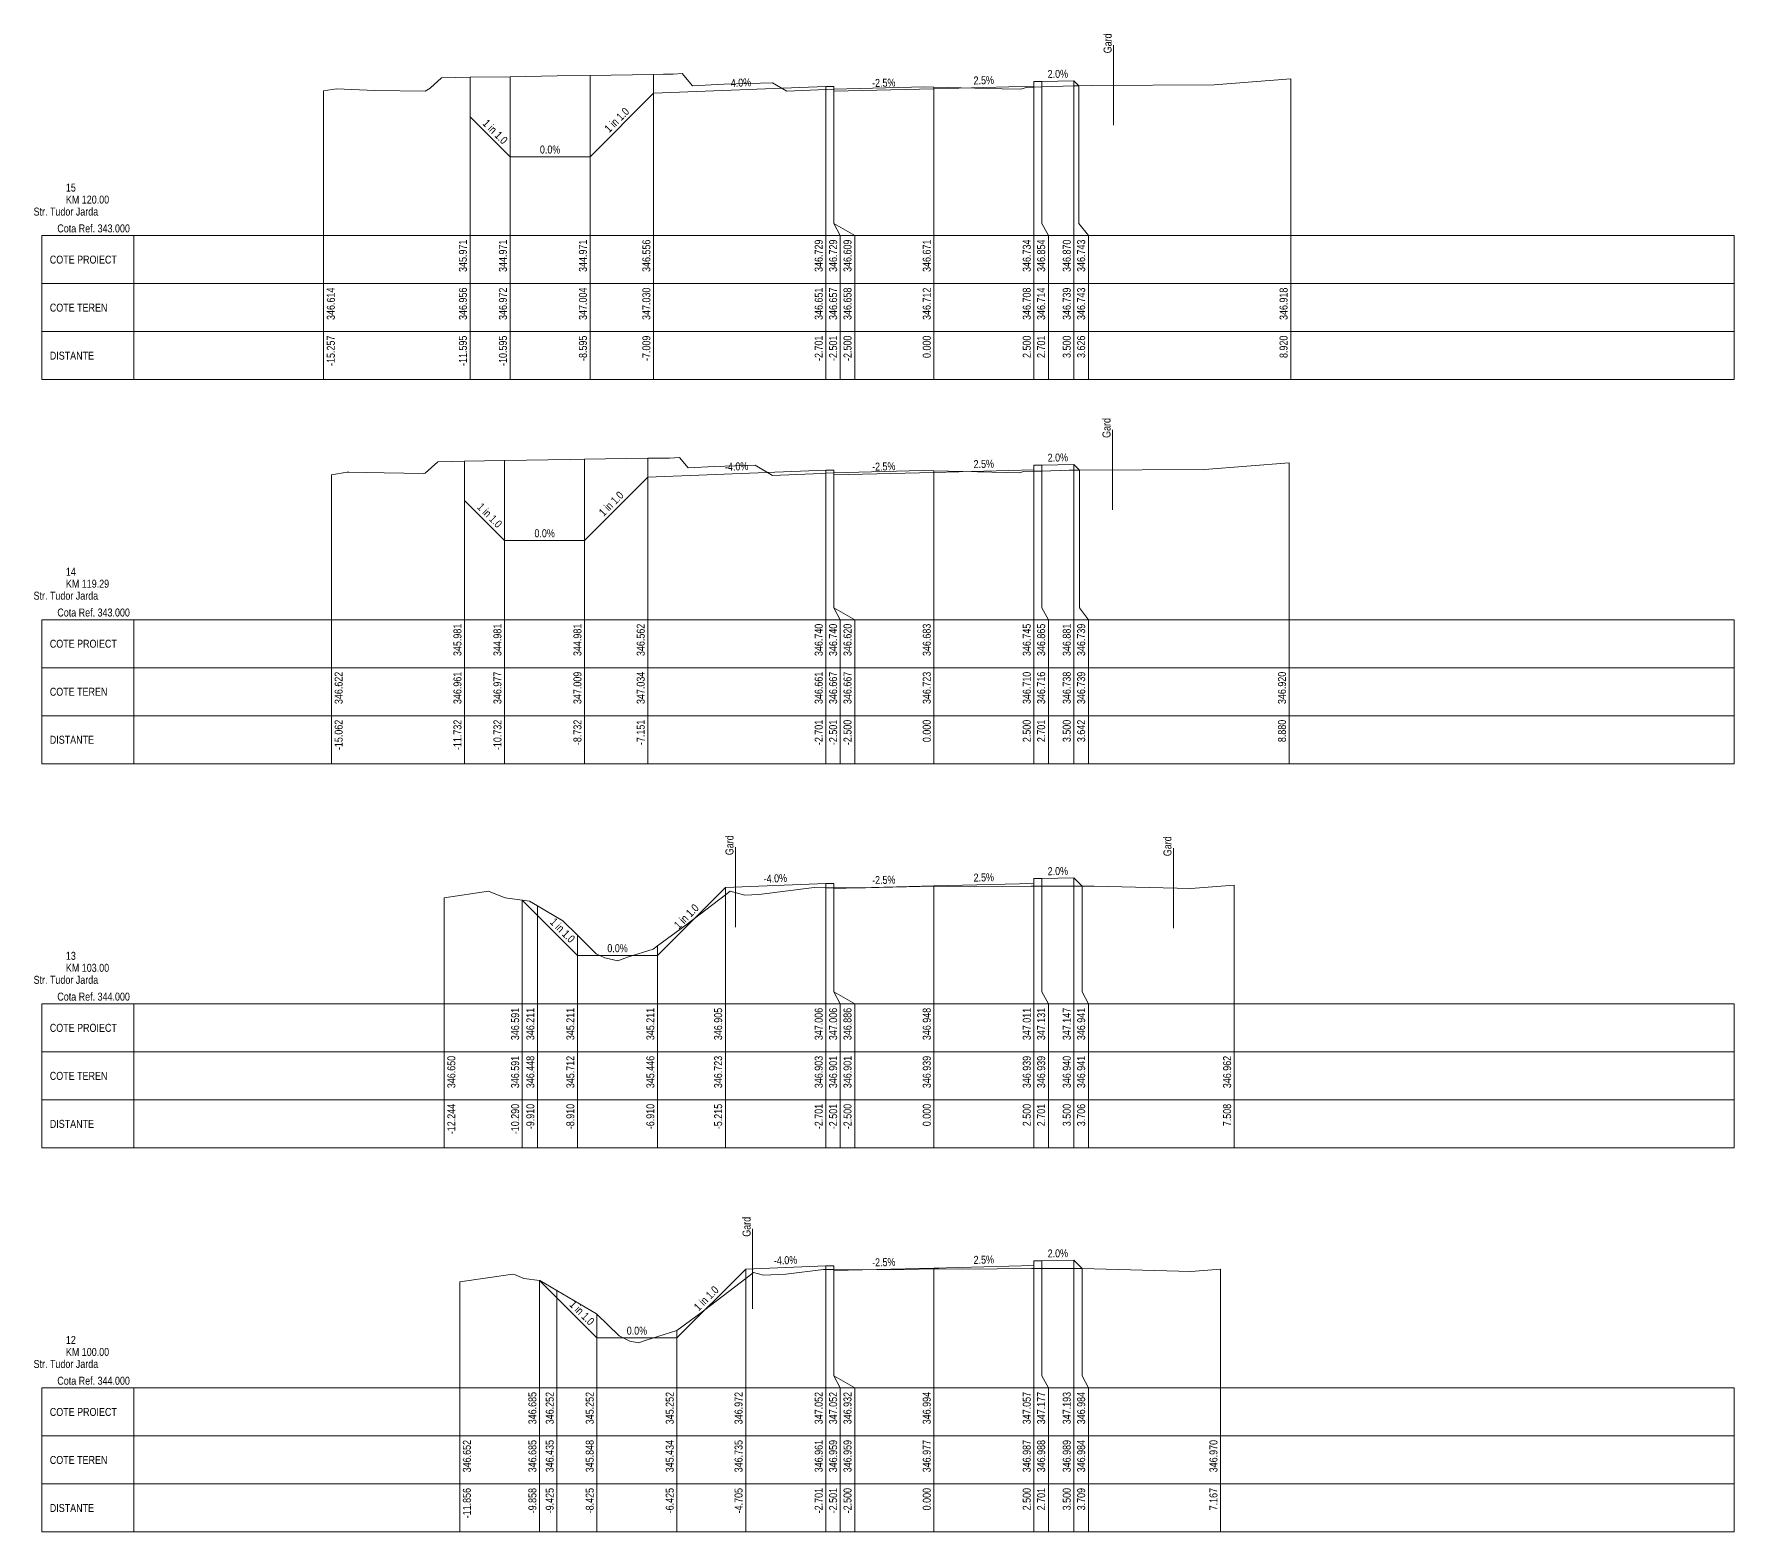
# Model space of a CAD drawing. Extents: x 1 to 634, y 0 to 594.
# Drawn here: x 0.5 to 43, y 106.6 to 144.04 of the extents above; entities that cross this region are included whole.
import ezdxf
from ezdxf.enums import TextEntityAlignment as Align

# ---------------------------------------------------------------- set-up
doc = ezdxf.new("R2010")
doc.units = 0
doc.header["$MEASUREMENT"] = 0
doc.layers.add('ARD-No Plot', color=1, linetype='Continuous', lineweight=0, plot=False)
for name, color, linetype, lineweight in [('DESIGN-TEXT', 7, 'Continuous', 0), ('EXISTING-TEXT', 7, 'Continuous', 0), ('LINES', 7, 'Continuous', 0), ('Text', 7, 'Continuous', 0), ('X-RL', 7, 'Continuous', 0), ('XPLOT-DESIGN', 5, 'Continuous', 0), ('XPLOT-EXISTING', 3, 'Continuous', 0), ('XPLOT-GRADE', 7, 'Continuous', 0), ('XPLOT-KM', 7, 'Continuous', 0), ('XPLOT-TITLE', 7, 'Continuous', 0)]:
    doc.layers.add(name, color=color, linetype=linetype, lineweight=lineweight)
doc.styles.add('$0$$0$Arial', font='arial.ttf', dxfattribs={"width": 0.8})

msp = doc.modelspace()

# ---------------------------------------------------------------- linework, layer by layer
at = {"layer": 'LINES'}
for p, q in [((27.491, 143.756), (27.491, 141.756)), ((11.405, 139.3), (11.405, 142.956)), ((11.405, 139.3), (11.405, 142.956)), ((11.405, 139.3), (11.405, 142.956)), ((12.405, 139.3), (12.405, 142.972)), ((12.405, 139.3), (12.405, 142.972)), ((12.405, 139.3), (12.405, 142.972)), ((14.405, 139.3), (14.405, 143.004)), ((14.405, 139.3), (14.405, 143.004)), ((14.405, 139.3), (14.405, 143.004)), ((15.991, 139.3), (15.991, 143.03)), ((15.991, 139.3), (15.991, 143.03)), ((15.991, 139.3), (15.991, 143.03)), ((25.701, 139.3), (25.701, 142.854)), ((25.701, 139.3), (25.701, 142.854)), ((25.701, 139.3), (25.701, 142.854)), ((26.5, 139.3), (26.5, 142.87)), ((26.5, 139.3), (26.5, 142.87)), ((26.5, 139.3), (26.5, 142.87)), ((31.92, 139.3), (31.92, 142.918)), ((31.92, 139.3), (31.92, 142.918)), ((7.743, 139.3), (7.743, 142.614)), ((7.743, 139.3), (7.743, 142.614)), ((20.299, 139.3), (20.299, 142.729)), ((20.299, 139.3), (20.299, 142.729)), ((20.299, 139.3), (20.299, 142.729)), ((20.499, 139.3), (20.499, 142.729)), ((20.499, 139.3), (20.499, 142.729)), ((20.499, 139.3), (20.499, 142.729)), ((20.5, 139.3), (20.5, 142.658)), ((20.5, 139.3), (20.5, 142.658)), ((20.5, 139.3), (20.5, 142.658)), ((23, 139.3), (23, 142.712)), ((23, 139.3), (23, 142.712)), ((23, 139.3), (23, 142.712)), ((25.5, 139.3), (25.5, 142.734)), ((25.5, 139.3), (25.5, 142.734)), ((25.5, 139.3), (25.5, 142.734)), ((26.626, 139.3), (26.626, 142.743)), ((26.626, 139.3), (26.626, 142.743)), ((26.626, 139.3), (26.626, 142.743)), ((0.698, 137.8), (0.698, 139)), ((0.698, 139), (3, 139)), ((3, 135.4), (3, 139)), ((3, 139), (43, 139)), ((7.743, 139), (7.743, 139.3)), ((7.743, 139), (7.743, 139.3)), ((7.743, 135.4), (7.743, 139)), ((7.743, 135.4), (7.743, 139)), ((11.405, 139), (11.405, 139.3)), ((11.405, 139), (11.405, 139.3)), ((11.405, 139), (11.405, 139.3)), ((11.405, 135.4), (11.405, 139)), ((11.405, 135.4), (11.405, 139)), ((11.405, 135.4), (11.405, 139)), ((12.405, 139), (12.405, 139.3)), ((12.405, 139), (12.405, 139.3)), ((12.405, 139), (12.405, 139.3)), ((12.405, 135.4), (12.405, 139)), ((12.405, 135.4), (12.405, 139)), ((12.405, 135.4), (12.405, 139)), ((14.405, 139), (14.405, 139.3)), ((14.405, 139), (14.405, 139.3)), ((14.405, 139), (14.405, 139.3)), ((14.405, 135.4), (14.405, 139)), ((14.405, 135.4), (14.405, 139)), ((14.405, 135.4), (14.405, 139)), ((15.991, 139), (15.991, 139.3)), ((15.991, 139), (15.991, 139.3)), ((15.991, 139), (15.991, 139.3)), ((15.991, 135.4), (15.991, 139)), ((15.991, 135.4), (15.991, 139)), ((15.991, 135.4), (15.991, 139)), ((20.299, 139), (20.299, 139.3)), ((20.299, 139), (20.299, 139.3)), ((20.299, 139), (20.299, 139.3)), ((20.299, 135.4), (20.299, 139)), ((20.299, 135.4), (20.299, 139)), ((20.299, 135.4), (20.299, 139)), ((20.659, 139), (20.499, 139.3)), ((20.659, 139), (20.499, 139.3)), ((20.659, 139), (20.499, 139.3)), ((21.019, 139), (20.5, 139.3)), ((21.019, 139), (20.5, 139.3)), ((21.019, 139), (20.5, 139.3)), ((20.659, 135.4), (20.659, 139)), ((20.659, 135.4), (20.659, 139)), ((20.659, 135.4), (20.659, 139)), ((21.019, 135.4), (21.019, 139)), ((21.019, 135.4), (21.019, 139)), ((21.019, 135.4), (21.019, 139)), ((23, 139), (23, 139.3)), ((23, 139), (23, 139.3)), ((23, 139), (23, 139.3)), ((23, 135.4), (23, 139)), ((23, 135.4), (23, 139)), ((23, 135.4), (23, 139)), ((25.5, 139), (25.5, 139.3)), ((25.5, 139), (25.5, 139.3)), ((25.5, 139), (25.5, 139.3)), ((25.5, 135.4), (25.5, 139)), ((25.5, 135.4), (25.5, 139)), ((25.5, 135.4), (25.5, 139)), ((25.86, 139), (25.701, 139.3)), ((25.86, 139), (25.701, 139.3)), ((25.86, 139), (25.701, 139.3)), ((25.86, 135.4), (25.86, 139)), ((25.86, 135.4), (25.86, 139)), ((25.86, 135.4), (25.86, 139)), ((26.5, 139), (26.5, 139.3)), ((26.5, 139), (26.5, 139.3)), ((26.5, 139), (26.5, 139.3)), ((26.5, 135.4), (26.5, 139)), ((26.5, 135.4), (26.5, 139)), ((26.5, 135.4), (26.5, 139)), ((26.86, 139), (26.626, 139.3)), ((26.86, 139), (26.626, 139.3)), ((26.86, 139), (26.626, 139.3)), ((26.86, 135.4), (26.86, 139)), ((26.86, 135.4), (26.86, 139)), ((26.86, 135.4), (26.86, 139)), ((31.92, 139), (31.92, 139.3)), ((31.92, 139), (31.92, 139.3)), ((31.92, 135.4), (31.92, 139)), ((31.92, 135.4), (31.92, 139)), ((43, 135.4), (43, 139)), ((0.698, 136.6), (0.698, 137.8)), ((0.698, 137.8), (3, 137.8)), ((3, 137.8), (0.698, 137.8)), ((3, 137.8), (43, 137.8)), ((0.698, 135.4), (0.698, 136.6)), ((0.698, 136.6), (3, 136.6)), ((3, 136.6), (0.698, 136.6)), ((3, 136.6), (43, 136.6)), ((3, 135.4), (0.698, 135.4)), ((3, 135.4), (43, 135.4)), ((27.464, 134.144), (27.464, 132.144)), ((7.938, 129.7), (7.938, 133.022)), ((7.938, 129.7), (7.938, 133.022)), ((11.268, 129.7), (11.268, 133.361)), ((11.268, 129.7), (11.268, 133.361)), ((11.268, 129.7), (11.268, 133.361)), ((12.268, 129.7), (12.268, 133.377)), ((12.268, 129.7), (12.268, 133.377)), ((12.268, 129.7), (12.268, 133.377)), ((14.268, 129.7), (14.268, 133.409)), ((14.268, 129.7), (14.268, 133.409)), ((14.268, 129.7), (14.268, 133.409)), ((15.849, 129.7), (15.849, 133.434)), ((15.849, 129.7), (15.849, 133.434)), ((15.849, 129.7), (15.849, 133.434)), ((20.299, 129.7), (20.299, 133.14)), ((20.299, 129.7), (20.299, 133.14)), ((20.299, 129.7), (20.299, 133.14)), ((20.499, 129.7), (20.499, 133.14)), ((20.499, 129.7), (20.499, 133.14)), ((20.499, 129.7), (20.499, 133.14)), ((20.5, 129.7), (20.5, 133.067)), ((20.5, 129.7), (20.5, 133.067)), ((20.5, 129.7), (20.5, 133.067)), ((23, 129.7), (23, 133.123)), ((23, 129.7), (23, 133.123)), ((23, 129.7), (23, 133.123)), ((25.5, 129.7), (25.5, 133.145)), ((25.5, 129.7), (25.5, 133.145)), ((25.5, 129.7), (25.5, 133.145)), ((25.701, 129.7), (25.701, 133.265)), ((25.701, 129.7), (25.701, 133.265)), ((25.701, 129.7), (25.701, 133.265)), ((26.5, 129.7), (26.5, 133.281)), ((26.5, 129.7), (26.5, 133.281)), ((26.5, 129.7), (26.5, 133.281)), ((26.642, 129.7), (26.642, 133.139)), ((26.642, 129.7), (26.642, 133.139)), ((26.642, 129.7), (26.642, 133.139)), ((31.88, 129.7), (31.88, 133.32)), ((31.88, 129.7), (31.88, 133.32)), ((7.938, 129.4), (7.938, 129.7)), ((7.938, 129.4), (7.938, 129.7)), ((11.268, 129.4), (11.268, 129.7)), ((11.268, 129.4), (11.268, 129.7)), ((11.268, 129.4), (11.268, 129.7)), ((12.268, 129.4), (12.268, 129.7)), ((12.268, 129.4), (12.268, 129.7)), ((12.268, 129.4), (12.268, 129.7)), ((14.268, 129.4), (14.268, 129.7)), ((14.268, 129.4), (14.268, 129.7)), ((14.268, 129.4), (14.268, 129.7)), ((15.849, 129.4), (15.849, 129.7)), ((15.849, 129.4), (15.849, 129.7)), ((15.849, 129.4), (15.849, 129.7)), ((20.299, 129.4), (20.299, 129.7)), ((20.299, 129.4), (20.299, 129.7)), ((20.299, 129.4), (20.299, 129.7)), ((20.659, 129.4), (20.499, 129.7)), ((20.659, 129.4), (20.499, 129.7)), ((20.659, 129.4), (20.499, 129.7)), ((21.019, 129.4), (20.5, 129.7)), ((21.019, 129.4), (20.5, 129.7)), ((21.019, 129.4), (20.5, 129.7)), ((23, 129.4), (23, 129.7)), ((23, 129.4), (23, 129.7)), ((23, 129.4), (23, 129.7)), ((25.5, 129.4), (25.5, 129.7)), ((25.5, 129.4), (25.5, 129.7)), ((25.5, 129.4), (25.5, 129.7)), ((25.86, 129.4), (25.701, 129.7)), ((25.86, 129.4), (25.701, 129.7)), ((25.86, 129.4), (25.701, 129.7)), ((26.5, 129.4), (26.5, 129.7)), ((26.5, 129.4), (26.5, 129.7)), ((26.5, 129.4), (26.5, 129.7)), ((26.86, 129.4), (26.642, 129.7)), ((26.86, 129.4), (26.642, 129.7)), ((26.86, 129.4), (26.642, 129.7)), ((31.88, 129.4), (31.88, 129.7)), ((31.88, 129.4), (31.88, 129.7)), ((0.698, 128.2), (0.698, 129.4)), ((0.698, 129.4), (3, 129.4)), ((3, 125.8), (3, 129.4)), ((3, 129.4), (43, 129.4)), ((7.938, 125.8), (7.938, 129.4)), ((7.938, 125.8), (7.938, 129.4)), ((11.268, 125.8), (11.268, 129.4)), ((11.268, 125.8), (11.268, 129.4)), ((11.268, 125.8), (11.268, 129.4)), ((12.268, 125.8), (12.268, 129.4)), ((12.268, 125.8), (12.268, 129.4)), ((12.268, 125.8), (12.268, 129.4)), ((14.268, 125.8), (14.268, 129.4)), ((14.268, 125.8), (14.268, 129.4)), ((14.268, 125.8), (14.268, 129.4)), ((15.849, 125.8), (15.849, 129.4)), ((15.849, 125.8), (15.849, 129.4)), ((15.849, 125.8), (15.849, 129.4)), ((20.299, 125.8), (20.299, 129.4)), ((20.299, 125.8), (20.299, 129.4)), ((20.299, 125.8), (20.299, 129.4)), ((20.659, 125.8), (20.659, 129.4)), ((20.659, 125.8), (20.659, 129.4)), ((20.659, 125.8), (20.659, 129.4)), ((21.019, 125.8), (21.019, 129.4)), ((21.019, 125.8), (21.019, 129.4)), ((21.019, 125.8), (21.019, 129.4)), ((23, 125.8), (23, 129.4)), ((23, 125.8), (23, 129.4)), ((23, 125.8), (23, 129.4)), ((25.5, 125.8), (25.5, 129.4)), ((25.5, 125.8), (25.5, 129.4)), ((25.5, 125.8), (25.5, 129.4)), ((25.86, 125.8), (25.86, 129.4)), ((25.86, 125.8), (25.86, 129.4)), ((25.86, 125.8), (25.86, 129.4)), ((26.5, 125.8), (26.5, 129.4)), ((26.5, 125.8), (26.5, 129.4)), ((26.5, 125.8), (26.5, 129.4)), ((26.86, 125.8), (26.86, 129.4)), ((26.86, 125.8), (26.86, 129.4)), ((26.86, 125.8), (26.86, 129.4)), ((31.88, 125.8), (31.88, 129.4)), ((31.88, 125.8), (31.88, 129.4)), ((43, 125.8), (43, 129.4)), ((0.698, 127), (0.698, 128.2)), ((0.698, 128.2), (3, 128.2)), ((3, 128.2), (0.698, 128.2)), ((3, 128.2), (43, 128.2)), ((0.698, 125.8), (0.698, 127)), ((0.698, 127), (3, 127)), ((3, 127), (0.698, 127)), ((3, 127), (43, 127)), ((3, 125.8), (0.698, 125.8)), ((3, 125.8), (43, 125.8)), ((18.038, 123.715), (18.038, 121.715)), ((28.986, 123.69), (28.986, 121.69)), ((25.701, 120.1), (25.701, 122.931)), ((25.701, 120.1), (25.701, 122.931)), ((25.701, 120.1), (25.701, 122.931)), ((26.5, 120.1), (26.5, 122.947)), ((26.5, 120.1), (26.5, 122.947)), ((26.5, 120.1), (26.5, 122.947)), ((10.756, 120.1), (10.756, 122.45)), ((10.756, 120.1), (10.756, 122.45)), ((17.785, 120.1), (17.785, 122.705)), ((17.785, 120.1), (17.785, 122.705)), ((17.785, 120.1), (17.785, 122.705)), ((20.299, 120.1), (20.299, 122.806)), ((20.299, 120.1), (20.299, 122.806)), ((20.299, 120.1), (20.299, 122.806)), ((20.499, 120.1), (20.499, 122.806)), ((20.499, 120.1), (20.499, 122.806)), ((20.499, 120.1), (20.499, 122.806)), ((20.5, 120.1), (20.5, 122.701)), ((20.5, 120.1), (20.5, 122.701)), ((20.5, 120.1), (20.5, 122.701)), ((23, 120.1), (23, 122.748)), ((23, 120.1), (23, 122.748)), ((23, 120.1), (23, 122.748)), ((25.5, 120.1), (25.5, 122.811)), ((25.5, 120.1), (25.5, 122.811)), ((25.5, 120.1), (25.5, 122.811)), ((26.706, 120.1), (26.706, 122.741)), ((26.706, 120.1), (26.706, 122.741)), ((26.706, 120.1), (26.706, 122.741)), ((30.508, 120.1), (30.508, 122.762)), ((30.508, 120.1), (30.508, 122.762)), ((12.71, 120.1), (12.71, 122.391)), ((12.71, 120.1), (12.71, 122.391)), ((12.71, 120.1), (12.71, 122.391)), ((13.09, 120.1), (13.09, 122.248)), ((13.09, 120.1), (13.09, 122.248)), ((13.09, 120.1), (13.09, 122.248)), ((14.09, 120.1), (14.09, 121.512)), ((14.09, 120.1), (14.09, 121.512)), ((14.09, 120.1), (14.09, 121.512)), ((16.09, 120.1), (16.09, 121.246)), ((16.09, 120.1), (16.09, 121.246)), ((16.09, 120.1), (16.09, 121.246)), ((10.756, 119.8), (10.756, 120.1)), ((10.756, 119.8), (10.756, 120.1)), ((12.71, 119.8), (12.71, 120.1)), ((12.71, 119.8), (12.71, 120.1)), ((12.71, 119.8), (12.71, 120.1)), ((13.09, 119.8), (13.09, 120.1)), ((13.09, 119.8), (13.09, 120.1)), ((13.09, 119.8), (13.09, 120.1)), ((14.09, 119.8), (14.09, 120.1)), ((14.09, 119.8), (14.09, 120.1)), ((14.09, 119.8), (14.09, 120.1)), ((16.09, 119.8), (16.09, 120.1)), ((16.09, 119.8), (16.09, 120.1)), ((16.09, 119.8), (16.09, 120.1)), ((17.785, 119.8), (17.785, 120.1)), ((17.785, 119.8), (17.785, 120.1)), ((17.785, 119.8), (17.785, 120.1)), ((20.299, 119.8), (20.299, 120.1)), ((20.299, 119.8), (20.299, 120.1)), ((20.299, 119.8), (20.299, 120.1)), ((20.659, 119.8), (20.499, 120.1)), ((20.659, 119.8), (20.499, 120.1)), ((20.659, 119.8), (20.499, 120.1)), ((21.019, 119.8), (20.5, 120.1)), ((21.019, 119.8), (20.5, 120.1)), ((21.019, 119.8), (20.5, 120.1)), ((23, 119.8), (23, 120.1)), ((23, 119.8), (23, 120.1)), ((23, 119.8), (23, 120.1)), ((25.5, 119.8), (25.5, 120.1)), ((25.5, 119.8), (25.5, 120.1)), ((25.5, 119.8), (25.5, 120.1)), ((25.86, 119.8), (25.701, 120.1)), ((25.86, 119.8), (25.701, 120.1)), ((25.86, 119.8), (25.701, 120.1)), ((26.5, 119.8), (26.5, 120.1)), ((26.5, 119.8), (26.5, 120.1)), ((26.5, 119.8), (26.5, 120.1)), ((26.86, 119.8), (26.706, 120.1)), ((26.86, 119.8), (26.706, 120.1)), ((26.86, 119.8), (26.706, 120.1)), ((30.508, 119.8), (30.508, 120.1)), ((30.508, 119.8), (30.508, 120.1)), ((0.698, 118.6), (0.698, 119.8)), ((0.698, 119.8), (3, 119.8)), ((3, 116.2), (3, 119.8)), ((3, 119.8), (43, 119.8)), ((10.756, 116.2), (10.756, 119.8)), ((10.756, 116.2), (10.756, 119.8)), ((12.71, 116.2), (12.71, 119.8)), ((12.71, 116.2), (12.71, 119.8)), ((12.71, 116.2), (12.71, 119.8)), ((13.09, 116.2), (13.09, 119.8)), ((13.09, 116.2), (13.09, 119.8)), ((13.09, 116.2), (13.09, 119.8)), ((14.09, 116.2), (14.09, 119.8)), ((14.09, 116.2), (14.09, 119.8)), ((14.09, 116.2), (14.09, 119.8)), ((16.09, 116.2), (16.09, 119.8)), ((16.09, 116.2), (16.09, 119.8)), ((16.09, 116.2), (16.09, 119.8)), ((17.785, 116.2), (17.785, 119.8)), ((17.785, 116.2), (17.785, 119.8)), ((17.785, 116.2), (17.785, 119.8)), ((20.299, 116.2), (20.299, 119.8)), ((20.299, 116.2), (20.299, 119.8)), ((20.299, 116.2), (20.299, 119.8)), ((20.659, 116.2), (20.659, 119.8)), ((20.659, 116.2), (20.659, 119.8)), ((20.659, 116.2), (20.659, 119.8)), ((21.019, 116.2), (21.019, 119.8)), ((21.019, 116.2), (21.019, 119.8)), ((21.019, 116.2), (21.019, 119.8)), ((23, 116.2), (23, 119.8)), ((23, 116.2), (23, 119.8)), ((23, 116.2), (23, 119.8)), ((25.5, 116.2), (25.5, 119.8)), ((25.5, 116.2), (25.5, 119.8)), ((25.5, 116.2), (25.5, 119.8)), ((25.86, 116.2), (25.86, 119.8)), ((25.86, 116.2), (25.86, 119.8)), ((25.86, 116.2), (25.86, 119.8)), ((26.5, 116.2), (26.5, 119.8)), ((26.5, 116.2), (26.5, 119.8)), ((26.5, 116.2), (26.5, 119.8)), ((26.86, 116.2), (26.86, 119.8)), ((26.86, 116.2), (26.86, 119.8)), ((26.86, 116.2), (26.86, 119.8)), ((30.508, 116.2), (30.508, 119.8)), ((30.508, 116.2), (30.508, 119.8)), ((43, 116.2), (43, 119.8)), ((0.698, 117.4), (0.698, 118.6)), ((0.698, 118.6), (3, 118.6)), ((3, 118.6), (0.698, 118.6)), ((3, 118.6), (43, 118.6)), ((0.698, 116.2), (0.698, 117.4)), ((0.698, 117.4), (3, 117.4)), ((3, 117.4), (0.698, 117.4)), ((3, 117.4), (43, 117.4)), ((3, 116.2), (0.698, 116.2)), ((3, 116.2), (43, 116.2)), ((18.466, 114.179), (18.466, 112.179)), ((18.295, 110.5), (18.295, 113.172)), ((18.295, 110.5), (18.295, 113.172)), ((18.295, 110.5), (18.295, 113.172)), ((20.299, 110.5), (20.299, 113.252)), ((20.299, 110.5), (20.299, 113.252)), ((20.299, 110.5), (20.299, 113.252)), ((20.499, 110.5), (20.499, 113.252)), ((20.499, 110.5), (20.499, 113.252)), ((20.499, 110.5), (20.499, 113.252)), ((20.5, 110.5), (20.5, 113.159)), ((20.5, 110.5), (20.5, 113.159)), ((20.5, 110.5), (20.5, 113.159)), ((23, 110.5), (23, 113.194)), ((23, 110.5), (23, 113.194)), ((23, 110.5), (23, 113.194)), ((25.5, 110.5), (25.5, 113.257)), ((25.5, 110.5), (25.5, 113.257)), ((25.5, 110.5), (25.5, 113.257)), ((25.701, 110.5), (25.701, 113.377)), ((25.701, 110.5), (25.701, 113.377)), ((25.701, 110.5), (25.701, 113.377)), ((26.5, 110.5), (26.5, 113.393)), ((26.5, 110.5), (26.5, 113.393)), ((26.5, 110.5), (26.5, 113.393)), ((26.709, 110.5), (26.709, 113.184)), ((26.709, 110.5), (26.709, 113.184)), ((26.709, 110.5), (26.709, 113.184)), ((30.167, 110.5), (30.167, 113.17)), ((30.167, 110.5), (30.167, 113.17)), ((11.144, 110.5), (11.144, 112.852)), ((11.144, 110.5), (11.144, 112.852)), ((13.142, 110.5), (13.142, 112.885)), ((13.142, 110.5), (13.142, 112.885)), ((13.142, 110.5), (13.142, 112.885)), ((13.575, 110.5), (13.575, 112.635)), ((13.575, 110.5), (13.575, 112.635)), ((13.575, 110.5), (13.575, 112.635)), ((14.575, 110.5), (14.575, 112.048)), ((14.575, 110.5), (14.575, 112.048)), ((14.575, 110.5), (14.575, 112.048)), ((16.575, 110.5), (16.575, 111.634)), ((16.575, 110.5), (16.575, 111.634)), ((16.575, 110.5), (16.575, 111.634)), ((11.144, 110.2), (11.144, 110.5)), ((11.144, 110.2), (11.144, 110.5)), ((13.142, 110.2), (13.142, 110.5)), ((13.142, 110.2), (13.142, 110.5)), ((13.142, 110.2), (13.142, 110.5)), ((13.575, 110.2), (13.575, 110.5)), ((13.575, 110.2), (13.575, 110.5)), ((13.575, 110.2), (13.575, 110.5)), ((14.575, 110.2), (14.575, 110.5)), ((14.575, 110.2), (14.575, 110.5)), ((14.575, 110.2), (14.575, 110.5)), ((16.575, 110.2), (16.575, 110.5)), ((16.575, 110.2), (16.575, 110.5)), ((16.575, 110.2), (16.575, 110.5)), ((18.295, 110.2), (18.295, 110.5)), ((18.295, 110.2), (18.295, 110.5)), ((18.295, 110.2), (18.295, 110.5)), ((20.299, 110.2), (20.299, 110.5)), ((20.299, 110.2), (20.299, 110.5)), ((20.299, 110.2), (20.299, 110.5)), ((20.659, 110.2), (20.499, 110.5)), ((20.659, 110.2), (20.499, 110.5)), ((20.659, 110.2), (20.499, 110.5)), ((21.019, 110.2), (20.5, 110.5)), ((21.019, 110.2), (20.5, 110.5)), ((21.019, 110.2), (20.5, 110.5)), ((23, 110.2), (23, 110.5)), ((23, 110.2), (23, 110.5)), ((23, 110.2), (23, 110.5)), ((25.5, 110.2), (25.5, 110.5)), ((25.5, 110.2), (25.5, 110.5)), ((25.5, 110.2), (25.5, 110.5)), ((25.86, 110.2), (25.701, 110.5)), ((25.86, 110.2), (25.701, 110.5)), ((25.86, 110.2), (25.701, 110.5)), ((26.5, 110.2), (26.5, 110.5)), ((26.5, 110.2), (26.5, 110.5)), ((26.5, 110.2), (26.5, 110.5)), ((26.86, 110.2), (26.709, 110.5)), ((26.86, 110.2), (26.709, 110.5)), ((26.86, 110.2), (26.709, 110.5)), ((30.167, 110.2), (30.167, 110.5)), ((30.167, 110.2), (30.167, 110.5)), ((0.698, 109), (0.698, 110.2)), ((0.698, 110.2), (3, 110.2)), ((3, 106.6), (3, 110.2)), ((3, 110.2), (43, 110.2)), ((11.144, 106.6), (11.144, 110.2)), ((11.144, 106.6), (11.144, 110.2)), ((13.142, 106.6), (13.142, 110.2)), ((13.142, 106.6), (13.142, 110.2)), ((13.142, 106.6), (13.142, 110.2)), ((13.575, 106.6), (13.575, 110.2)), ((13.575, 106.6), (13.575, 110.2)), ((13.575, 106.6), (13.575, 110.2)), ((14.575, 106.6), (14.575, 110.2)), ((14.575, 106.6), (14.575, 110.2)), ((14.575, 106.6), (14.575, 110.2)), ((16.575, 106.6), (16.575, 110.2)), ((16.575, 106.6), (16.575, 110.2)), ((16.575, 106.6), (16.575, 110.2)), ((18.295, 106.6), (18.295, 110.2)), ((18.295, 106.6), (18.295, 110.2)), ((18.295, 106.6), (18.295, 110.2)), ((20.299, 106.6), (20.299, 110.2)), ((20.299, 106.6), (20.299, 110.2)), ((20.299, 106.6), (20.299, 110.2)), ((20.659, 106.6), (20.659, 110.2)), ((20.659, 106.6), (20.659, 110.2)), ((20.659, 106.6), (20.659, 110.2)), ((21.019, 106.6), (21.019, 110.2)), ((21.019, 106.6), (21.019, 110.2)), ((21.019, 106.6), (21.019, 110.2)), ((23, 106.6), (23, 110.2)), ((23, 106.6), (23, 110.2)), ((23, 106.6), (23, 110.2)), ((25.5, 106.6), (25.5, 110.2)), ((25.5, 106.6), (25.5, 110.2)), ((25.5, 106.6), (25.5, 110.2)), ((25.86, 106.6), (25.86, 110.2)), ((25.86, 106.6), (25.86, 110.2)), ((25.86, 106.6), (25.86, 110.2)), ((26.5, 106.6), (26.5, 110.2)), ((26.5, 106.6), (26.5, 110.2)), ((26.5, 106.6), (26.5, 110.2)), ((26.86, 106.6), (26.86, 110.2)), ((26.86, 106.6), (26.86, 110.2)), ((26.86, 106.6), (26.86, 110.2)), ((30.167, 106.6), (30.167, 110.2)), ((30.167, 106.6), (30.167, 110.2)), ((43, 106.6), (43, 110.2)), ((0.698, 107.8), (0.698, 109)), ((0.698, 109), (3, 109)), ((3, 109), (0.698, 109)), ((3, 109), (43, 109)), ((0.698, 106.6), (0.698, 107.8)), ((0.698, 107.8), (3, 107.8)), ((3, 107.8), (0.698, 107.8)), ((3, 107.8), (43, 107.8)), ((3, 106.6), (0.698, 106.6)), ((3, 106.6), (43, 106.6))]:
    msp.add_line(p, q, dxfattribs=at)
at = {"layer": 'XPLOT-DESIGN'}
for p, q in [((25.5, 142.734), (25.501, 142.854)), ((25.501, 142.854), (25.701, 142.854)), ((25.701, 142.854), (26.5, 142.87)), ((26.5, 142.87), (26.626, 142.743)), ((14.405, 140.971), (15.991, 142.556)), ((15.991, 142.556), (20.299, 142.729)), ((20.299, 142.729), (20.499, 142.729)), ((20.499, 142.729), (20.5, 142.609)), ((20.5, 142.609), (23, 142.671)), ((23, 142.671), (25.5, 142.734)), ((11.405, 141.971), (12.405, 140.971)), ((12.405, 140.971), (14.405, 140.971)), ((15.849, 132.962), (20.299, 133.14)), ((20.299, 133.14), (20.499, 133.14)), ((20.499, 133.14), (20.5, 133.02)), ((20.5, 133.02), (23, 133.083)), ((23, 133.083), (25.5, 133.145)), ((25.5, 133.145), (25.501, 133.265)), ((25.501, 133.265), (25.701, 133.265)), ((25.701, 133.265), (26.5, 133.281)), ((26.5, 133.281), (26.642, 133.139)), ((14.268, 131.381), (15.849, 132.962)), ((11.268, 132.381), (12.268, 131.381)), ((12.268, 131.381), (14.268, 131.381)), ((25.5, 122.811), (25.501, 122.931)), ((25.501, 122.931), (25.701, 122.931)), ((25.701, 122.931), (26.5, 122.947)), ((26.5, 122.947), (26.706, 122.741)), ((16.09, 121.011), (17.785, 122.705)), ((17.785, 122.705), (20.299, 122.806)), ((20.299, 122.806), (20.499, 122.806)), ((20.499, 122.806), (20.5, 122.686)), ((20.5, 122.686), (23, 122.748)), ((23, 122.748), (25.5, 122.811)), ((12.71, 122.391), (13.09, 122.011)), ((13.09, 122.011), (14.09, 121.011)), ((14.09, 121.011), (16.09, 121.011)), ((16.575, 111.452), (18.295, 113.172)), ((18.295, 113.172), (20.299, 113.252)), ((20.299, 113.252), (20.499, 113.252)), ((20.499, 113.252), (20.5, 113.132)), ((20.5, 113.132), (23, 113.194)), ((23, 113.194), (25.5, 113.257)), ((25.5, 113.257), (25.501, 113.377)), ((25.501, 113.377), (25.701, 113.377)), ((25.701, 113.377), (26.5, 113.393)), ((26.5, 113.393), (26.709, 113.184)), ((13.142, 112.885), (13.575, 112.452)), ((13.575, 112.452), (14.575, 111.452)), ((14.575, 111.452), (16.575, 111.452))]:
    msp.add_line(p, q, dxfattribs=at)
at = {"layer": 'XPLOT-EXISTING'}
for p, q in [((10.404, 142.686), (10.687, 142.945)), ((10.687, 142.945), (11.405, 142.956)), ((11.405, 142.956), (12.405, 142.972)), ((12.405, 142.972), (13.583, 142.991)), ((13.583, 142.991), (14.405, 143.004)), ((14.405, 143.004), (15.991, 143.03)), ((15.991, 143.03), (16.237, 143.033)), ((16.237, 143.033), (16.483, 143.035)), ((16.483, 143.035), (16.71, 143.048)), ((16.71, 143.048), (16.962, 142.744)), ((17.749, 142.782), (18.963, 142.82)), ((18.963, 142.82), (19.32, 142.606)), ((30.001, 142.77), (31.92, 142.918)), ((7.743, 142.614), (8.067, 142.672)), ((8.067, 142.672), (9.024, 142.627)), ((9.024, 142.627), (10.285, 142.607)), ((10.285, 142.607), (10.404, 142.686)), ((16.962, 142.744), (17.749, 142.782)), ((19.32, 142.606), (20.299, 142.651)), ((20.299, 142.651), (20.311, 142.652)), ((20.311, 142.652), (20.499, 142.657)), ((20.499, 142.657), (20.5, 142.658)), ((20.5, 142.658), (22.115, 142.705)), ((22.115, 142.705), (22.762, 142.717)), ((22.762, 142.717), (23, 142.712)), ((23, 142.712), (23, 142.712)), ((23, 142.712), (24.707, 142.671)), ((24.707, 142.671), (25.17, 142.657)), ((25.17, 142.657), (25.305, 142.702)), ((25.305, 142.702), (25.5, 142.708)), ((25.5, 142.708), (25.701, 142.714)), ((25.701, 142.714), (26.5, 142.739)), ((26.5, 142.739), (26.626, 142.743)), ((26.626, 142.743), (26.932, 142.753)), ((26.932, 142.753), (30.001, 142.77)), ((16.387, 133.44), (16.643, 133.455)), ((16.643, 133.455), (16.854, 133.2)), ((7.938, 133.022), (8.328, 133.091)), ((8.328, 133.091), (8.37, 133.089)), ((8.37, 133.089), (9.253, 133.075)), ((9.253, 133.075), (10.243, 133.055)), ((10.243, 133.055), (10.278, 133.059)), ((10.278, 133.059), (10.597, 133.35)), ((10.597, 133.35), (11.268, 133.361)), ((11.268, 133.361), (12.268, 133.377)), ((12.268, 133.377), (13.907, 133.403)), ((13.907, 133.403), (14.268, 133.409)), ((14.268, 133.409), (15.849, 133.434)), ((15.849, 133.434), (16.109, 133.438)), ((16.109, 133.438), (16.387, 133.44)), ((16.854, 133.2), (17.513, 133.232)), ((17.513, 133.232), (18.531, 133.263)), ((18.531, 133.263), (18.968, 133.001)), ((18.968, 133.001), (20.18, 133.058)), ((20.18, 133.058), (20.299, 133.061)), ((20.299, 133.061), (20.499, 133.067)), ((20.499, 133.067), (20.5, 133.067)), ((20.5, 133.067), (22.383, 133.123)), ((22.383, 133.123), (22.743, 133.13)), ((22.743, 133.13), (23, 133.123)), ((23, 133.123), (23, 133.123)), ((23, 133.123), (24.816, 133.081)), ((24.816, 133.081), (25.141, 133.071)), ((25.141, 133.071), (25.235, 133.102)), ((25.235, 133.102), (25.5, 133.11)), ((25.5, 133.11), (25.701, 133.116)), ((25.701, 133.116), (26.377, 133.138)), ((26.377, 133.138), (26.5, 133.138)), ((26.5, 133.138), (26.642, 133.139)), ((26.642, 133.139), (29.765, 133.157)), ((29.765, 133.157), (31.88, 133.32)), ((10.756, 122.45), (11.866, 122.613)), ((11.866, 122.613), (11.923, 122.594)), ((11.923, 122.594), (12.28, 122.45)), ((12.28, 122.45), (12.71, 122.391)), ((16.805, 121.775), (17.785, 122.523)), ((17.785, 122.523), (17.909, 122.618)), ((17.909, 122.618), (18.273, 122.517)), ((18.273, 122.517), (18.621, 122.536)), ((18.621, 122.536), (20.007, 122.705)), ((20.007, 122.705), (20.299, 122.703)), ((20.299, 122.703), (20.499, 122.701)), ((20.499, 122.701), (20.5, 122.701)), ((20.5, 122.701), (21.289, 122.695)), ((21.289, 122.695), (23, 122.739)), ((23, 122.739), (23.118, 122.742)), ((23, 122.739), (23, 122.739)), ((23.118, 122.742), (24.013, 122.721)), ((24.013, 122.721), (25.433, 122.738)), ((25.433, 122.738), (25.5, 122.739)), ((25.5, 122.739), (25.701, 122.739)), ((25.701, 122.739), (26.5, 122.74)), ((26.5, 122.74), (26.706, 122.741)), ((26.706, 122.741), (27.008, 122.741)), ((27.008, 122.741), (29.418, 122.679)), ((29.418, 122.679), (30.508, 122.762)), ((12.71, 122.391), (12.887, 122.366)), ((12.887, 122.366), (13.09, 122.248)), ((13.09, 122.248), (13.722, 121.878)), ((13.722, 121.878), (14.09, 121.512)), ((16.09, 121.246), (16.805, 121.775)), ((14.09, 121.512), (14.554, 121.051)), ((15.343, 120.965), (15.984, 121.168)), ((15.984, 121.168), (16.09, 121.246)), ((14.554, 121.051), (14.774, 120.95)), ((14.774, 120.95), (15.095, 120.878)), ((15.095, 120.878), (15.343, 120.965)), ((11.144, 112.852), (12.474, 113.047)), ((12.474, 113.047), (12.511, 113.035)), ((18.295, 112.935), (18.491, 113.084)), ((18.491, 113.084), (18.736, 113.015)), ((18.736, 113.015), (19.298, 113.047)), ((19.298, 113.047), (20.237, 113.161)), ((20.237, 113.161), (20.299, 113.161)), ((20.299, 113.161), (20.499, 113.159)), ((20.499, 113.159), (20.5, 113.159)), ((20.5, 113.159), (21.886, 113.149)), ((21.886, 113.149), (23, 113.177)), ((23, 113.177), (23.12, 113.18)), ((23, 113.177), (23, 113.177)), ((23.12, 113.18), (23.722, 113.166)), ((23.722, 113.166), (25.436, 113.187)), ((25.436, 113.187), (25.5, 113.187)), ((25.5, 113.187), (25.701, 113.188)), ((25.701, 113.188), (26.492, 113.189)), ((26.492, 113.189), (26.5, 113.189)), ((26.5, 113.189), (26.709, 113.184)), ((26.709, 113.184), (29.42, 113.113)), ((29.42, 113.113), (30.167, 113.17)), ((12.511, 113.035), (12.748, 112.939)), ((12.748, 112.939), (13.142, 112.885)), ((13.142, 112.885), (13.149, 112.884)), ((13.149, 112.884), (13.575, 112.635)), ((13.575, 112.635), (14.568, 112.055)), ((17.131, 112.045), (18.295, 112.935)), ((14.568, 112.055), (14.575, 112.048)), ((14.575, 112.048), (15.127, 111.499)), ((16.576, 111.635), (17.131, 112.045)), ((15.127, 111.499), (15.401, 111.373)), ((15.401, 111.373), (15.616, 111.325)), ((15.616, 111.325), (15.782, 111.383)), ((15.782, 111.383), (16.575, 111.634)), ((16.575, 111.634), (16.576, 111.635))]:
    msp.add_line(p, q, dxfattribs=at)

# ---------------------------------------------------------------- texts
at = {"layer": 'ARD-No Plot', "style": '$0$$0$Arial', "width": 0.8}
for p in [(1.3, 139.5), (1.3, 129.9), (1.3, 120.3), (1.3, 110.7)]:
    msp.add_text('Str. Tudor Jarda', height=0.2, dxfattribs=at).set_placement(p, align=Align.CENTER)
at = {"layer": 'DESIGN-TEXT', "style": '$0$$0$Arial', "width": 0.8}
for s, p in [('345.971', (11.325, 138.9)), ('344.971', (12.325, 138.9)), ('344.971', (14.325, 138.9)), ('346.556', (15.911, 138.9)), ('346.729', (20.219, 138.9)), ('346.729', (20.579, 138.9)), ('346.609', (20.939, 138.9)), ('346.671', (22.92, 138.9)), ('346.734', (25.42, 138.9)), ('346.854', (25.78, 138.9)), ('346.870', (26.42, 138.9)), ('346.743', (26.78, 138.9)), ('345.981', (11.188, 129.3)), ('344.981', (12.188, 129.3)), ('344.981', (14.188, 129.3)), ('346.562', (15.769, 129.3)), ('346.740', (20.219, 129.3)), ('346.740', (20.579, 129.3)), ('346.620', (20.939, 129.3)), ('346.683', (22.92, 129.3)), ('346.745', (25.42, 129.3)), ('346.865', (25.78, 129.3)), ('346.881', (26.42, 129.3)), ('346.739', (26.78, 129.3)), ('346.591', (12.63, 119.7)), ('346.211', (13.01, 119.7)), ('345.211', (14.01, 119.7)), ('345.211', (16.01, 119.7)), ('346.905', (17.705, 119.7)), ('347.006', (20.219, 119.7)), ('347.006', (20.579, 119.7)), ('346.886', (20.939, 119.7)), ('346.948', (22.92, 119.7)), ('347.011', (25.42, 119.7)), ('347.131', (25.78, 119.7)), ('347.147', (26.42, 119.7)), ('346.941', (26.78, 119.7)), ('346.685', (13.062, 110.1)), ('346.252', (13.495, 110.1)), ('345.252', (14.495, 110.1)), ('345.252', (16.495, 110.1)), ('346.972', (18.215, 110.1)), ('347.052', (20.219, 110.1)), ('347.052', (20.579, 110.1)), ('346.932', (20.939, 110.1)), ('346.994', (22.92, 110.1)), ('347.057', (25.42, 110.1)), ('347.177', (25.78, 110.1)), ('347.193', (26.42, 110.1)), ('346.984', (26.78, 110.1))]:
    msp.add_text(s, height=0.2, rotation=90, dxfattribs=at).set_placement(p, align=Align.RIGHT)
at = {"layer": 'EXISTING-TEXT', "style": '$0$$0$Arial', "width": 0.8}
for s, p in [('346.614', (8.023, 137.7)), ('347.004', (14.325, 137.7)), ('347.030', (15.911, 137.7)), ('346.714', (25.78, 137.7)), ('346.956', (11.325, 137.7)), ('346.972', (12.325, 137.7)), ('346.651', (20.219, 137.7)), ('346.657', (20.579, 137.7)), ('346.658', (20.939, 137.7)), ('346.712', (22.92, 137.7)), ('346.712', (22.92, 137.7)), ('346.708', (25.42, 137.7)), ('346.739', (26.42, 137.7)), ('346.743', (26.78, 137.7)), ('346.918', (31.84, 137.7)), ('346.622', (8.218, 128.1)), ('346.961', (11.188, 128.1)), ('346.977', (12.188, 128.1)), ('347.009', (14.188, 128.1)), ('347.034', (15.769, 128.1)), ('346.661', (20.219, 128.1)), ('346.667', (20.579, 128.1)), ('346.667', (20.939, 128.1)), ('346.723', (22.92, 128.1)), ('346.723', (22.92, 128.1)), ('346.710', (25.42, 128.1)), ('346.716', (25.78, 128.1)), ('346.738', (26.42, 128.1)), ('346.739', (26.78, 128.1)), ('346.920', (31.8, 128.1)), ('346.650', (11.036, 118.5)), ('346.591', (12.63, 118.5)), ('346.448', (13.01, 118.5)), ('345.712', (14.01, 118.5)), ('345.446', (16.01, 118.5)), ('346.723', (17.705, 118.5)), ('346.903', (20.219, 118.5)), ('346.901', (20.579, 118.5)), ('346.901', (20.939, 118.5)), ('346.939', (22.92, 118.5)), ('346.939', (22.92, 118.5)), ('346.939', (25.42, 118.5)), ('346.939', (25.78, 118.5)), ('346.940', (26.42, 118.5)), ('346.941', (26.78, 118.5)), ('346.962', (30.428, 118.5)), ('346.652', (11.424, 108.9)), ('346.685', (13.062, 108.9)), ('346.435', (13.495, 108.9)), ('345.848', (14.495, 108.9)), ('345.434', (16.495, 108.9)), ('346.735', (18.215, 108.9)), ('346.961', (20.219, 108.9)), ('346.959', (20.579, 108.9)), ('346.959', (20.939, 108.9)), ('346.977', (22.92, 108.9)), ('346.977', (22.92, 108.9)), ('346.987', (25.42, 108.9)), ('346.988', (25.78, 108.9)), ('346.989', (26.42, 108.9)), ('346.984', (26.78, 108.9)), ('346.970', (30.087, 108.9))]:
    msp.add_text(s, height=0.2, rotation=90, dxfattribs=at).set_placement(p, align=Align.RIGHT)
at = {"layer": 'Text', "style": '$0$$0$Arial', "width": 0.8}
for p in [(27.441, 143.556), (27.414, 133.944), (17.988, 123.515), (28.936, 123.49), (18.416, 113.979)]:
    msp.add_text('Gard', height=0.2, rotation=90, dxfattribs=at).set_placement(p)
for s, p in [('-15.257', (8.023, 136.5)), ('-15.257', (8.023, 136.5)), ('-11.595', (11.325, 136.5)), ('-11.595', (11.325, 136.5)), ('-11.595', (11.325, 136.5)), ('-10.595', (12.325, 136.5)), ('-10.595', (12.325, 136.5)), ('-10.595', (12.325, 136.5)), ('-8.595', (14.325, 136.5)), ('-8.595', (14.325, 136.5)), ('-8.595', (14.325, 136.5)), ('-7.009', (15.911, 136.5)), ('-7.009', (15.911, 136.5)), ('-7.009', (15.911, 136.5)), ('-2.701', (20.219, 136.5)), ('-2.701', (20.219, 136.5)), ('-2.701', (20.219, 136.5)), ('-2.501', (20.579, 136.5)), ('-2.501', (20.579, 136.5)), ('-2.501', (20.579, 136.5)), ('-2.500', (20.939, 136.5)), ('-2.500', (20.939, 136.5)), ('-2.500', (20.939, 136.5)), ('0.000', (22.92, 136.5)), ('0.000', (22.92, 136.5)), ('0.000', (22.92, 136.5)), ('2.500', (25.42, 136.5)), ('2.500', (25.42, 136.5)), ('2.500', (25.42, 136.5)), ('2.701', (25.78, 136.5)), ('2.701', (25.78, 136.5)), ('2.701', (25.78, 136.5)), ('3.500', (26.42, 136.5)), ('3.500', (26.42, 136.5)), ('3.500', (26.42, 136.5)), ('3.626', (26.78, 136.5)), ('3.626', (26.78, 136.5)), ('3.626', (26.78, 136.5)), ('8.920', (31.84, 136.5)), ('8.920', (31.84, 136.5)), ('-15.062', (8.218, 126.9)), ('-15.062', (8.218, 126.9)), ('-11.732', (11.188, 126.9)), ('-11.732', (11.188, 126.9)), ('-11.732', (11.188, 126.9)), ('-10.732', (12.188, 126.9)), ('-10.732', (12.188, 126.9)), ('-10.732', (12.188, 126.9)), ('-8.732', (14.188, 126.9)), ('-8.732', (14.188, 126.9)), ('-8.732', (14.188, 126.9)), ('-7.151', (15.769, 126.9)), ('-7.151', (15.769, 126.9)), ('-7.151', (15.769, 126.9)), ('-2.701', (20.219, 126.9)), ('-2.701', (20.219, 126.9)), ('-2.701', (20.219, 126.9)), ('-2.501', (20.579, 126.9)), ('-2.501', (20.579, 126.9)), ('-2.501', (20.579, 126.9)), ('-2.500', (20.939, 126.9)), ('-2.500', (20.939, 126.9)), ('-2.500', (20.939, 126.9)), ('0.000', (22.92, 126.9)), ('0.000', (22.92, 126.9)), ('0.000', (22.92, 126.9)), ('2.500', (25.42, 126.9)), ('2.500', (25.42, 126.9)), ('2.500', (25.42, 126.9)), ('2.701', (25.78, 126.9)), ('2.701', (25.78, 126.9)), ('2.701', (25.78, 126.9)), ('3.500', (26.42, 126.9)), ('3.500', (26.42, 126.9)), ('3.500', (26.42, 126.9)), ('3.642', (26.78, 126.9)), ('3.642', (26.78, 126.9)), ('3.642', (26.78, 126.9)), ('8.880', (31.8, 126.9)), ('8.880', (31.8, 126.9)), ('-12.244', (11.036, 117.3)), ('-12.244', (11.036, 117.3)), ('-10.290', (12.63, 117.3)), ('-10.290', (12.63, 117.3)), ('-10.290', (12.63, 117.3)), ('-9.910', (13.01, 117.3)), ('-9.910', (13.01, 117.3)), ('-9.910', (13.01, 117.3)), ('-8.910', (14.01, 117.3)), ('-8.910', (14.01, 117.3)), ('-8.910', (14.01, 117.3)), ('-6.910', (16.01, 117.3)), ('-6.910', (16.01, 117.3)), ('-6.910', (16.01, 117.3)), ('-5.215', (17.705, 117.3)), ('-5.215', (17.705, 117.3)), ('-5.215', (17.705, 117.3)), ('-2.701', (20.219, 117.3)), ('-2.701', (20.219, 117.3)), ('-2.701', (20.219, 117.3)), ('-2.501', (20.579, 117.3)), ('-2.501', (20.579, 117.3)), ('-2.501', (20.579, 117.3)), ('-2.500', (20.939, 117.3)), ('-2.500', (20.939, 117.3)), ('-2.500', (20.939, 117.3)), ('0.000', (22.92, 117.3)), ('0.000', (22.92, 117.3)), ('0.000', (22.92, 117.3)), ('2.500', (25.42, 117.3)), ('2.500', (25.42, 117.3)), ('2.500', (25.42, 117.3)), ('2.701', (25.78, 117.3)), ('2.701', (25.78, 117.3)), ('2.701', (25.78, 117.3)), ('3.500', (26.42, 117.3)), ('3.500', (26.42, 117.3)), ('3.500', (26.42, 117.3)), ('3.706', (26.78, 117.3)), ('3.706', (26.78, 117.3)), ('3.706', (26.78, 117.3)), ('7.508', (30.428, 117.3)), ('7.508', (30.428, 117.3)), ('-11.856', (11.424, 107.7)), ('-11.856', (11.424, 107.7)), ('-9.858', (13.062, 107.7)), ('-9.858', (13.062, 107.7)), ('-9.858', (13.062, 107.7)), ('-9.425', (13.495, 107.7)), ('-9.425', (13.495, 107.7)), ('-9.425', (13.495, 107.7)), ('-8.425', (14.495, 107.7)), ('-8.425', (14.495, 107.7)), ('-8.425', (14.495, 107.7)), ('-6.425', (16.495, 107.7)), ('-6.425', (16.495, 107.7)), ('-6.425', (16.495, 107.7)), ('-4.705', (18.215, 107.7)), ('-4.705', (18.215, 107.7)), ('-4.705', (18.215, 107.7)), ('-2.701', (20.219, 107.7)), ('-2.701', (20.219, 107.7)), ('-2.701', (20.219, 107.7)), ('-2.501', (20.579, 107.7)), ('-2.501', (20.579, 107.7)), ('-2.501', (20.579, 107.7)), ('-2.500', (20.939, 107.7)), ('-2.500', (20.939, 107.7)), ('-2.500', (20.939, 107.7)), ('0.000', (22.92, 107.7)), ('0.000', (22.92, 107.7)), ('0.000', (22.92, 107.7)), ('2.500', (25.42, 107.7)), ('2.500', (25.42, 107.7)), ('2.500', (25.42, 107.7)), ('2.701', (25.78, 107.7)), ('2.701', (25.78, 107.7)), ('2.701', (25.78, 107.7)), ('3.500', (26.42, 107.7)), ('3.500', (26.42, 107.7)), ('3.500', (26.42, 107.7)), ('3.709', (26.78, 107.7)), ('3.709', (26.78, 107.7)), ('3.709', (26.78, 107.7)), ('7.167', (30.087, 107.7)), ('7.167', (30.087, 107.7))]:
    msp.add_text(s, height=0.2, rotation=90, dxfattribs=at).set_placement(p, align=Align.RIGHT)
at = {"layer": 'X-RL', "style": '$0$$0$Arial', "width": 0.8}
for s, p in [('Cota Ref. 343.000', (2.9, 139.08)), ('Cota Ref. 343.000', (2.9, 129.48)), ('Cota Ref. 344.000', (2.9, 119.88)), ('Cota Ref. 344.000', (2.9, 110.28))]:
    msp.add_text(s, height=0.2, dxfattribs=at).set_placement(p, align=Align.RIGHT)
at = {"layer": 'XPLOT-GRADE', "style": '$0$$0$Arial', "width": 0.8}
for s, rotation, p in [('-4.0%', 2.2906, (18.142, 142.722)), ('-2.5%', 1.4321, (21.748, 142.72)), ('2.5%', 1.4321, (24.248, 142.782)), ('2.0%', 1.1458, (26.099, 142.942)), ('1 in 1.0', 45, (15.142, 141.82)), ('1 in 1.0', 315, (11.962, 141.527)), ('0.0%', 0, (13.405, 141.051)), ('2.0%', 1.1458, (26.099, 133.353)), ('-4.0%', 2.2906, (18.071, 133.131)), ('-2.5%', 1.4321, (21.748, 133.131)), ('2.5%', 1.4321, (24.248, 133.194)), ('1 in 1.0', 45, (15.002, 132.228)), ('1 in 1.0', 315, (11.824, 131.937)), ('0.0%', 0, (13.268, 131.461)), ('-4.0%', 2.2906, (19.039, 122.836)), ('-2.5%', 1.4321, (21.748, 122.797)), ('2.5%', 1.4321, (24.248, 122.86)), ('2.0%', 1.1458, (26.099, 123.019)), ('1 in 1.0', 45, (16.881, 121.915)), ('1 in 1.0', 315, (13.646, 121.567)), ('0.0%', 0, (15.09, 121.091)), ('-4.0%', 2.2906, (19.294, 113.292)), ('2.5%', 1.4321, (24.248, 113.306)), ('2.0%', 1.1458, (26.099, 113.465)), ('-2.5%', 1.4321, (21.748, 113.243)), ('1 in 1.0', 45, (17.378, 112.368)), ('1 in 1.0', 315, (14.132, 112.008)), ('0.0%', 0, (15.575, 111.532))]:
    msp.add_text(s, height=0.2, rotation=rotation, dxfattribs=at).set_placement(p, align=Align.CENTER)
at = {"layer": 'XPLOT-KM', "style": '$0$$0$Arial', "width": 0.8}
for s, p in [('15', (1.3, 140.1)), ('KM 120.00', (1.3, 139.8)), ('14', (1.3, 130.5)), ('KM 119.29', (1.3, 130.2)), ('13', (1.3, 120.9)), ('KM 103.00', (1.3, 120.6)), ('12', (1.3, 111.3)), ('KM 100.00', (1.3, 111))]:
    msp.add_text(s, height=0.2, dxfattribs=at).set_placement(p)
at = {"layer": 'XPLOT-TITLE', "style": '$0$$0$Arial', "width": 0.8}
for s, p in [('COTE PROIECT', (0.898, 138.3)), ('COTE TEREN', (0.898, 137.1)), ('DISTANTE', (0.898, 135.9)), ('COTE PROIECT', (0.898, 128.7)), ('COTE TEREN', (0.898, 127.5)), ('DISTANTE', (0.898, 126.3)), ('COTE PROIECT', (0.898, 119.1)), ('COTE TEREN', (0.898, 117.9)), ('DISTANTE', (0.898, 116.7)), ('COTE PROIECT', (0.898, 109.5)), ('COTE TEREN', (0.898, 108.3)), ('DISTANTE', (0.898, 107.1))]:
    msp.add_text(s, height=0.2, dxfattribs=at).set_placement(p)

doc.saveas('drawing.dxf')
